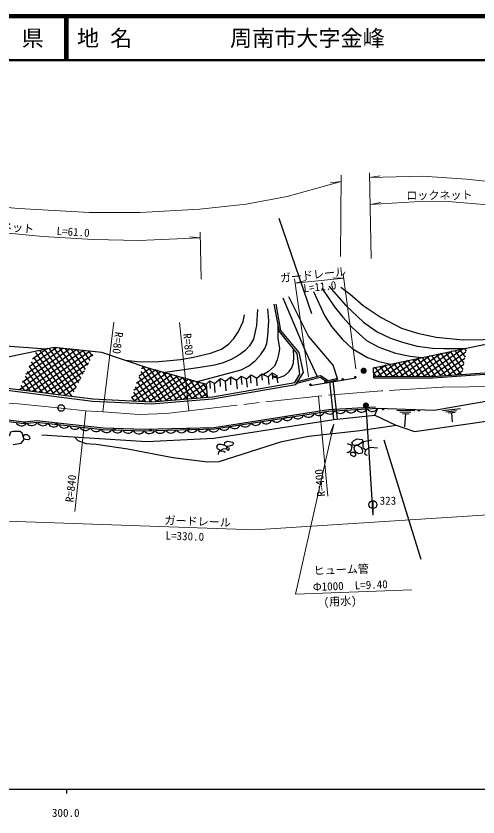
# Model space of a CAD drawing. Units: millimetres at full size, sheet at 1:1000; details may follow other scales. Extents: x 40000 to 680000, y 20000 to 380000.
# Drawn here: x 356592 to 461127, y 198715 to 380000 of the extents above; entities that cross this region are included whole.
import ezdxf
from ezdxf.enums import TextEntityAlignment as Align

# ---------------------------------------------------------------- set-up
doc = ezdxf.new("R2010")
doc.units = ezdxf.units.MM
doc.header["$LTSCALE"] = 1000
doc.linetypes.add('CHAIN', pattern=[18.5, 12, -1.5, 3.5, -1.5])
for name, color, linetype, lineweight in [('M-BGD', 7, 'Continuous', 25), ('M-BMK', 2, 'CHAIN', 13), ('M-BMK-ROW', 30, 'Continuous', 25), ('M-BMK-SRVR', 3, 'Continuous', 25), ('M-STR-HTXT', 7, 'Continuous', 13), ('M-TTL', 2, 'Continuous', 140), ('M-TTL-BAND', 7, 'Continuous', 25), ('M-TTL-LINE', 7, 'Continuous', 50)]:
    doc.layers.add(name, color=color, linetype=linetype, lineweight=lineweight)
doc.layers.add('M-TTL-TXT', color=7, linetype='Continuous')
doc.styles.add('ＭＳ ゴシック', font='')
doc.styles.get('ＭＳ ゴシック').set_extended_font_data('MS Gothic')

msp = doc.modelspace()

# ---------------------------------------------------------------- hatches: boundary and pattern name
at = {"layer": 'M-BGD'}
for points in [[(434554, 299710, 1), (435954, 299710, 1)], [(435070, 291844, 1), (436470, 291844, 1)], [(435551, 291725, 1), (435990, 291964, 0.41421), (435651, 292064, 0.41421)]]:
    msp.add_hatch(color=256, dxfattribs=at).paths.add_polyline_path(points)

# ---------------------------------------------------------------- linework, layer by layer
for p, q in [((368844, 304657), (358011, 297071)), ((367335, 304821), (358787, 298836)), ((365825, 304985), (359564, 300600)), ((363710, 304724), (360340, 302365)), ((362947, 304565), (369707, 294910)), ((364012, 304787), (370217, 295925)), ((365078, 305009), (370728, 296940)), ((366356, 304927), (371238, 297954)), ((367677, 304784), (371748, 298969)), ((368998, 304640), (372259, 299984)), ((457807, 304690), (448874, 298435)), ((458045, 304740), (458446, 304167)), ((370354, 304493), (357401, 295424)), ((371863, 304329), (358878, 295237)), ((373372, 304165), (360354, 295049)), ((360528, 302790), (366493, 294271)), ((360999, 303860), (367833, 294101)), ((361228, 304207), (361117, 304129)), ((373952, 303350), (361830, 294862)), ((361881, 304343), (369172, 293931)), ((370319, 304497), (372769, 300998)), ((371641, 304353), (373279, 302013)), ((372962, 304210), (373790, 303028)), ((374283, 304067), (374300, 304042)), ((450310, 303102), (443667, 298451)), ((452809, 303632), (445403, 298446)), ((455308, 304161), (447138, 298440)), ((449539, 302939), (452614, 298549)), ((450603, 303164), (453778, 298630)), ((458397, 303882), (450609, 298429)), ((451666, 303390), (454941, 298712)), ((452729, 303615), (456105, 298793)), ((453792, 303840), (457269, 298875)), ((454855, 304065), (457720, 299973)), ((455918, 304290), (457962, 301371)), ((456981, 304515), (458204, 302769)), ((360056, 301719), (365153, 294440)), ((373004, 301466), (363306, 294675)), ((440312, 300985), (437515, 299027)), ((442812, 301515), (438461, 298468)), ((445311, 302044), (440196, 298463)), ((441034, 301138), (442914, 298454)), ((447810, 302573), (441932, 298457)), ((442097, 301363), (444138, 298450)), ((443161, 301589), (445361, 298446)), ((444224, 301814), (446585, 298442)), ((445287, 302039), (447808, 298438)), ((446350, 302264), (449032, 298434)), ((447413, 302489), (450255, 298430)), ((448476, 302714), (451450, 298467)), ((458156, 302493), (452513, 298542)), ((457916, 301104), (454451, 298677)), ((359114, 299578), (362473, 294780)), ((359585, 300649), (363813, 294610)), ((372056, 299581), (364782, 294488)), ((390686, 299198), (382697, 293604)), ((389440, 299546), (383276, 295230)), ((388194, 299894), (383856, 296856)), ((386947, 300242), (384435, 298483)), ((384800, 299508), (389432, 292893)), ((385740, 300618), (385014, 300109)), ((385211, 300663), (390587, 292986)), ((386674, 300318), (391743, 293079)), ((388191, 299895), (392899, 293172)), ((389709, 299471), (394054, 293265)), ((414527, 299260), (414627, 297779)), ((437813, 300456), (437492, 300231)), ((437512, 299195), (438020, 298470)), ((437845, 300463), (439243, 298466)), ((438908, 300688), (440467, 298462)), ((439971, 300913), (441690, 298458)), ((457675, 299715), (456388, 298813)), ((358172, 297437), (359794, 295120)), ((358643, 298508), (361134, 294950)), ((371109, 297697), (366258, 294300)), ((391933, 298850), (383418, 292887)), ((384388, 298352), (388276, 292799)), ((393179, 298502), (385054, 292812)), ((394425, 298154), (386690, 292737)), ((395672, 297805), (388554, 292822)), ((396918, 297457), (390524, 292980)), ((391226, 299047), (395210, 293358)), ((392744, 298623), (396365, 293451)), ((394261, 298199), (397521, 293544)), ((395779, 297776), (398677, 293637)), ((397296, 297352), (399832, 293730)), ((400584, 295719), (400438, 297429)), ((402837, 296154), (402762, 297871)), ((404133, 295175), (403957, 297335)), ((405194, 296518), (405191, 298337)), ((406711, 295641), (406519, 297634)), ((407749, 296626), (407513, 298484)), ((408963, 295976), (408774, 297882)), ((409779, 296898), (409637, 298593)), ((411139, 296278), (411086, 298060)), ((412392, 297549), (412195, 299022)), ((413645, 298366), (413831, 296613)), ((414568, 298650), (415666, 298368)), ((414587, 298374), (415687, 298140)), ((423120, 296395), (433480, 298140)), ((429328, 288763), (428386, 297454)), ((357701, 296367), (358454, 295290)), ((370161, 295813), (367734, 294113)), ((383565, 296041), (385851, 292776)), ((383977, 297196), (387113, 292718)), ((398164, 297109), (392494, 293139)), ((399411, 296761), (394464, 293298)), ((399709, 295749), (396434, 293456)), ((398814, 296928), (399718, 295637)), ((401672, 294773), (401534, 296861)), ((428544, 288683), (427615, 297253)), ((369213, 293928), (369210, 293926)), ((382742, 293729), (383328, 292892)), ((383153, 294885), (384590, 292834)), ((399802, 294594), (398404, 293615)), ((435770, 291844), (437357, 267054)), ((442733, 290771), (446829, 290685)), ((443432, 290395), (445897, 290344)), ((453099, 290718), (457169, 291185)), ((453842, 290440), (456291, 290721)), ((454490, 290152), (455986, 290323)), ((455360, 288174), (455238, 290237)), ((444035, 290022), (445541, 289990)), ((444560, 287015), (444788, 290006)), ((437357, 270304), (437357, 267054))]:
    msp.add_line(p, q, dxfattribs=at)
for points in [[(423908, 317658), (426374, 312208), (428004, 309745), (430446, 306822), (432633, 304767), (436134, 302707), (438656, 301814), (441409, 301218)], [(425821, 318436), (428633, 314165), (430534, 311810), (432687, 309465), (435890, 306596), (438705, 305034), (442473, 303702), (445788, 302995), (448446, 302708)], [(427412, 318894), (431229, 314511), (435251, 310687), (438296, 308555), (441311, 307089), (444020, 306206), (447355, 305290), (450811, 304821), (453395, 304724), (457982, 304727)], [(430130, 318609), (432233, 317019), (435181, 314471), (439222, 311734), (443801, 309332), (447451, 308202), (451684, 307295), (457791, 306744), (480757, 307064), (486270, 306896), (495257, 306281)], [(424733, 298451), (422260, 303852), (417043, 316115)], [(429412, 297721), (428325, 300984), (422739, 307521), (418326, 316416)], [(179389, 300325), (186799, 300707), (260795, 300090), (283524, 299771), (302134, 299095), (313265, 298716), (329586, 297875), (334468, 297526), (353515, 295917), (373972, 293322), (387205, 292713), (401015, 293825), (419650, 297043), (420833, 298905), (420202, 303629), (416207, 308572), (415036, 314804)], [(179421, 299860), (186809, 300241), (260790, 299624), (283513, 299305), (302118, 298630), (313245, 298251), (329557, 297410), (334432, 297062), (353466, 295454), (373931, 292857), (387213, 292247), (401073, 293362), (419933, 296619), (421650, 299323), (420647, 303820), (416550, 308808), (415430, 314780)], [(397675, 297246), (407536, 299885), (409271, 300828), (410763, 302018), (411919, 303285), (412874, 304716), (413368, 305904), (413581, 307643), (413785, 311012), (413578, 313755)], [(381349, 302084), (384771, 301718), (388908, 301838), (393792, 302290), (396775, 302779), (400618, 303689), (403121, 304617), (404697, 305748), (405907, 307034), (406955, 308612), (407981, 310883), (408279, 312396)], [(411219, 313581), (411036, 309988), (410304, 306884), (409458, 305373), (408385, 304183), (407037, 303239), (405312, 302262), (403431, 301531), (401487, 301004), (398266, 300440), (390351, 299291)], [(174651, 308992), (185180, 309704), (203350, 309996), (218760, 309990), (248135, 308998), (276498, 308080), (287917, 307795), (293690, 307372), (304247, 307136), (314649, 306336), (330637, 305488), (344345, 305553), (353140, 305402), (363436, 304667)], [(415839, 309886), (415846, 307066), (416194, 304735), (416084, 303724), (415684, 302211), (415055, 300765), (413706, 299570), (412598, 298840)], [(338542, 297182), (338703, 300503), (342423, 300292), (365257, 305046), (375960, 303884), (386442, 300383), (399632, 296699), (399871, 293733)], [(415698, 298022), (417457, 298670), (418419, 299514), (419004, 300394), (419417, 301517), (419427, 302779), (419379, 304648)], [(437531, 298141), (437489, 300388), (462469, 305677), (481481, 303616), (497769, 301822), (497393, 298298)], [(399632, 296699), (400438, 297429), (401534, 296861), (402829, 297927), (403957, 297335), (405191, 298337), (406489, 297608), (407513, 298484), (408774, 297882), (409831, 298753), (411086, 298060), (412195, 299022), (413645, 298366), (414527, 299260), (415640, 298651), (415795, 296983)], [(437525, 298471), (450894, 298428), (469050, 299700), (484454, 299355), (490108, 299076), (501795, 297828), (505442, 297471), (528505, 294875), (565999, 290239)], [(437531, 298141), (450905, 298097), (469058, 299369), (484442, 299025), (490082, 298746), (500963, 297585)], [(420107, 296894), (425433, 298283), (427185, 297142), (429412, 297721)], [(420374, 297314), (425492, 298649), (427244, 297508), (429305, 298043)], [(438451, 291239), (451249, 290763), (462891, 292845), (479776, 292771), (503232, 289507), (519096, 287641), (565019, 282490)], [(331567, 290759), (337993, 290389), (358415, 287790), (361324, 288110), (376270, 286447), (385599, 286148), (401469, 286574), (427312, 290583), (438451, 291239)], [(331585, 291083), (338023, 290713), (358418, 288118), (361324, 288437), (376293, 286771), (385600, 286473), (401440, 286899), (427278, 290907), (437917, 291533)], [(362397, 285230), (386169, 283704), (401381, 284438), (428544, 288683), (437804, 289625), (438451, 291239)], [(437804, 289625), (442359, 287507), (446750, 285941), (466151, 288761), (490171, 289438), (502867, 288032), (518981, 286144)], [(369834, 284753), (370564, 283933), (372384, 283278), (374712, 283131), (381876, 282050), (392082, 280049), (399909, 279098), (402581, 279180), (416755, 283705), (422761, 284935), (434408, 286214), (442696, 287387)], [(355911, 283017), (357764, 283289), (358411, 284121), (357963, 285583), (357530, 285946), (355948, 285946), (355315, 285794), (355029, 284939)], [(358187, 284852), (358618, 285247), (359106, 285299), (359428, 284983), (359640, 284708), (359692, 284375), (359450, 284099), (358755, 284151), (358354, 284305)], [(403735, 282849), (403868, 283490), (404445, 283747), (405581, 283564), (405775, 283325), (405610, 282851), (404839, 282606), (404261, 282591)], [(431505, 283219), (432313, 283015), (432567, 282562), (432373, 281596), (431759, 281119), (431538, 281187)], [(437115, 284010), (435191, 283653), (435055, 283118), (435044, 282341), (435759, 281795)], [(402434, 280756), (402451, 281372), (402731, 281588), (403588, 281491), (403890, 281258)], [(404133, 282118), (404376, 281778), (404770, 281709), (404839, 281954), (404793, 282200), (404267, 282343)], [(432253, 281153), (432301, 280663), (433034, 280341), (433503, 280592), (433480, 280891), (433040, 281231), (432530, 281184), (432253, 281157)], [(438387, 282225), (436810, 282320), (435759, 281795), (435454, 281165), (435591, 280787), (436074, 280609)]]:
    msp.add_lwpolyline(points, dxfattribs=at)
for points in [[(402834, 281577), (402172, 282067), (402063, 282558), (402360, 283119), (402931, 283102), (403765, 282839), (404262, 282566), (404267, 282343), (404090, 282047), (403411, 281933), (403314, 281921)], [(432900, 282761), (432553, 283464), (433036, 283916), (433825, 284325), (434876, 284147), (435034, 283821), (434718, 283317), (434109, 282971)], [(433226, 282685), (433015, 282360), (433079, 281804), (433362, 281436), (434119, 280953), (434992, 281100), (435055, 281699), (434697, 282370), (433898, 282769)]]:
    msp.add_lwpolyline(points, close=True, dxfattribs=at)
for centre, radius in [((430512, 297784), 150), ((433394, 298280), 150), ((423197, 296574), 150), ((426561, 297130), 150), ((435770, 291844), 250), ((439647, 291036), 150), ((447740, 290724), 150), ((417672, 289259), 150), ((358523, 287975), 150), ((365787, 287803), 150), ((378827, 286542), 150), ((387043, 286347), 150), ((395674, 286588), 150), ((437357, 269404), 900)]:
    msp.add_circle(centre, radius, dxfattribs=at)
for centre, start, end in [((422760, 290602), 219.49761, 338.13776), ((425147, 290972), 219.49761, 338.13776), ((427557, 291315), 218.06242, 332.68864), ((429968, 291457), 214.0485, 332.68864), ((432380, 291599), 214.0485, 332.68864), ((434792, 291741), 214.0485, 332.68864), ((437203, 291883), 214.0485, 332.68864), ((413211, 289121), 219.49761, 338.13776), ((415598, 289491), 219.49761, 338.13776), ((417985, 289861), 219.49761, 338.13776), ((420373, 290232), 219.49761, 338.13776), ((357853, 288641), 206.12197, 326.04014), ((360148, 288691), 216.45382, 335.09397), ((362702, 288678), 204.33074, 322.97089), ((365103, 288411), 204.33074, 322.97089), ((367504, 288143), 204.33074, 322.97089), ((369905, 287876), 204.33074, 322.97089), ((372306, 287609), 204.33074, 322.97089), ((374707, 287342), 204.33074, 322.97089), ((377077, 287138), 207.19882, 327.48544), ((396434, 287156), 212.21735, 330.8575), ((398849, 287221), 212.21735, 330.8575), ((401274, 287269), 211.43028, 338.13776), ((403662, 287639), 219.49761, 338.13776), ((406049, 288010), 219.49761, 338.13776), ((408436, 288380), 219.49761, 338.13776), ((410823, 288750), 219.49761, 338.13776), ((379492, 287061), 208.84529, 327.48544), ((381906, 286983), 208.84529, 327.48544), ((384359, 286832), 205.43855, 330.8575), ((386774, 286897), 212.21735, 330.8575), ((389189, 286961), 212.21735, 330.8575), ((391604, 287026), 212.21735, 330.8575), ((394019, 287091), 212.21735, 330.8575)]:
    msp.add_arc(centre, 1404, start, end, dxfattribs=at)
at = {"layer": 'M-BMK'}
msp.add_lwpolyline([(465125, 296130), (453044, 295990), (439283, 295166), (425039, 293974), (406535, 291934), (395700, 290638), (390619, 290010), (384435, 289809), (376267, 290401), (372337, 290671), (366792, 291280), (357187, 292198), (340352, 293439), (319845, 294676), (302849, 295341), (267914, 296035), (222205, 296677), (199535, 296916), (189791, 297073), (182340, 296807), (168127, 295649)], dxfattribs=at)
at = {"layer": 'M-BMK-ROW'}
for p, q in [((416080, 334233), (423459, 312695)), ((439797, 284084), (448209, 257066))]:
    msp.add_line(p, q, dxfattribs=at)
at = {"layer": 'M-BMK-SRVR'}
msp.add_circle((366792, 291280), 750, dxfattribs=at)
at = {"layer": 'M-STR-HTXT'}
for p, q in [((436565, 344531), (436970, 325113)), ((430037, 325598), (430164, 343996)), ((436587, 343468), (439012, 343852)), ((430155, 342578), (427722, 342244)), ((436715, 337325), (439122, 337813)), ((398293, 329765), (395850, 330007)), ((398507, 320442), (398263, 331103)), ((430634, 321593), (433458, 300148)), ((422769, 298364), (419640, 320550)), ((419783, 319538), (430752, 320694)), ((419783, 319538), (422165, 320133)), ((430752, 320694), (428298, 320779)), ((376267, 290401), (378716, 310745)), ((393575, 310596), (395700, 290638)), ((425039, 293974), (427119, 271344)), ((369894, 267838), (372402, 290664)), ((428490, 287650), (427624, 285353))]:
    msp.add_line(p, q, dxfattribs=at)
for points in [[(570989, 330985), (563347, 331831), (478127, 340959), (458512, 343071), (448551, 343717), (436587, 343468)], [(430155, 342578), (417968, 339125), (408693, 337427), (398160, 336262), (384720, 335543), (373243, 335562), (357240, 336458), (338616, 338027), (317598, 338630), (182824, 339145), (167524, 338731), (154740, 337472), (139737, 335094), (123564, 331467), (102456, 326411), (81653, 323010), (65661, 321092)], [(436715, 337325), (446669, 337924), (454385, 337982), (468607, 336786), (484304, 334696), (500888, 332101)], [(341613, 332136), (362652, 330086), (374061, 329413), (384400, 329200), (398293, 329765)], [(428490, 287650), (419852, 249150), (446139, 250163)], [(236156, 269935), (248631, 269398), (410664, 263679), (470416, 267528), (562345, 261410)]]:
    msp.add_lwpolyline(points, dxfattribs=at)
at = {"layer": 'M-TTL'}
msp.add_line((680000, 380000), (40000, 380000), dxfattribs=at)
at = {"layer": 'M-TTL-BAND'}
for p, q in [((40000, 205000), (579000, 205000)), ((368000, 205000), (368000, 204000))]:
    msp.add_line(p, q, dxfattribs=at)
at = {"layer": 'M-TTL-LINE'}
for p, q in [((367750, 380000), (367750, 370000)), ((368250, 380000), (368250, 370000)), ((40000, 370000), (680000, 370000))]:
    msp.add_line(p, q, dxfattribs=at)

# ---------------------------------------------------------------- texts
at = {"layer": 'M-BGD', "style": 'ＭＳ ゴシック'}
msp.add_text('323', height=1833, dxfattribs=at).set_placement((438881, 268837), align=Align.BOTTOM_LEFT)
at = {"layer": 'M-STR-HTXT', "style": 'ＭＳ ゴシック'}
for s, rotation, p in [('ロックネット', 0.425, (444911, 337911)), ('ロックネット', 354.435, (345615, 331746)), ('L=61.0', 356.625, (365695, 329907)), ('ガードレール', 6.018, (416491, 319191)), ('L=11.0', 6.018, (421783, 316896)), ('R=80', 263.136, (378465, 308662)), ('R=80', 276.077, (393850, 308012)), ('R=840', 83.73, (370111, 269813)), ('R=400', 95.25, (427117, 271365)), ('ガードレール', 357.978, (390148, 264403)), ('L=330.0', 357.978, (390376, 260970)), ('ヒューム管', 2.206, (423994, 252979)), ('Φ1000\u3000L=9.40', 2.206, (423804, 249302)), ('(用水)', 2.206, (426247, 245925))]:
    msp.add_text(s, height=1833, rotation=rotation, dxfattribs=at).set_placement(p, align=Align.BOTTOM_LEFT)
at = {"layer": 'M-TTL-BAND', "style": 'ＭＳ ゴシック'}
msp.add_text('300.0', height=1833, dxfattribs=at).set_placement((367844, 198195), align=Align.BOTTOM_CENTER)
at = {"layer": 'M-TTL-TXT', "style": 'ＭＳ ゴシック'}
msp.add_text('山\u3000口\u3000県', height=3666, dxfattribs=at).set_placement((350375, 375000), align=Align.MIDDLE_CENTER)
for s, p in [('地 名', (370380, 375000)), ('周南市大字金峰', (405024, 375000))]:
    msp.add_text(s, height=3666, dxfattribs=at).set_placement(p, align=Align.MIDDLE_LEFT)

doc.saveas('drawing.dxf')
